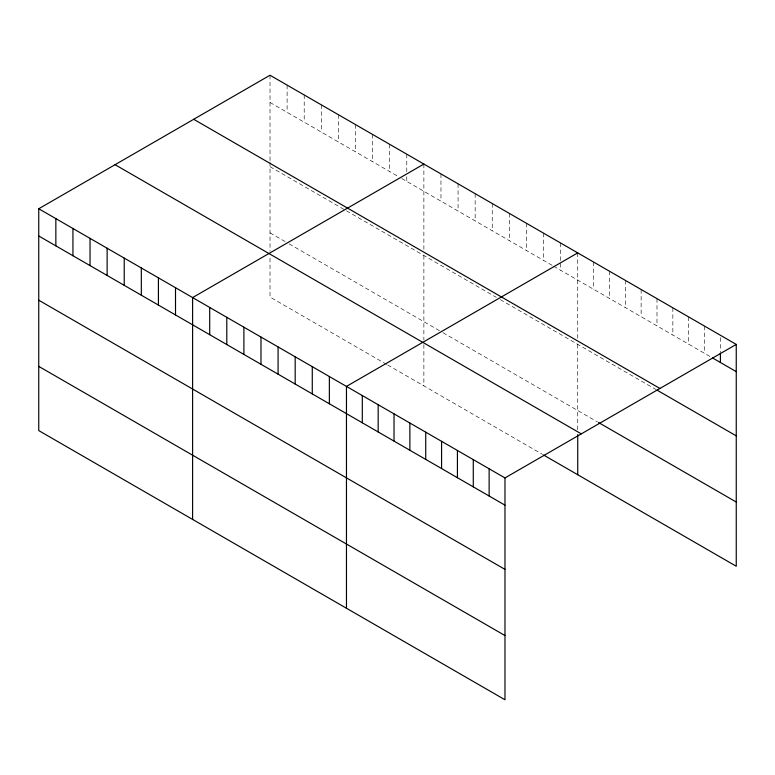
<?xml version="1.0" encoding="UTF-8"?>
<svg xmlns="http://www.w3.org/2000/svg" width="775" height="775" viewBox="0 0 775 775"><rect width="100%" height="100%" fill="white"/><g stroke="black" fill="none" stroke-linecap="round" stroke-linejoin="round"><path stroke-width="0.58" stroke-dasharray="3.88 2.91" d="M270.02 75.233L270.02 160.948M270.02 102.465L397.73 176.196M401.75 178.521L552.594 265.602M553.592 266.183L711.479 357.343M270.02 166.683L345.437 210.228M346.444 210.81L496.281 297.319M500.301 299.634L655.999 389.525M270.02 232.849L287.108 242.72M289.123 243.883L440.965 331.545M442.98 332.707L597.544 421.949M386.667 364.415L270.02 297.067L270.02 255.789M387.674 364.996L542.539 454.412M720.401 337.629L720.401 351.831M704.543 326.101L704.543 353.332M688.694 316.956L688.694 344.187M672.845 307.801L672.845 335.032M656.987 298.646L656.987 325.878M641.138 289.492L641.138 316.733M625.289 280.347L625.289 307.578M609.431 271.192L609.431 298.423M593.582 262.037L593.582 289.269M577.733 252.892L577.733 338.607M577.733 344.342L577.733 429.999M560.635 243.021L560.635 270.252M543.537 233.149L543.537 260.381M526.448 223.278L526.448 250.509M509.349 213.406L509.349 240.638M492.251 203.534L492.251 230.776M475.162 193.672L475.162 220.904M458.064 183.801L458.064 211.032M440.965 173.929L440.965 201.161M423.877 164.058L423.877 249.782M423.877 255.508L423.877 340.031M423.877 344.613L423.877 385.902M406.778 154.186L406.778 171.953M406.778 176.69L406.778 181.418M389.68 144.324L389.68 171.556M372.591 134.453L372.591 161.684M355.493 124.581L355.493 151.813M338.394 114.71L338.394 141.941M321.305 104.838L321.305 132.07M304.207 94.967L304.207 122.208M287.108 85.105L287.108 112.336M270.02 162.101L270.02 251.197"/><path stroke-width="1.16" d="M38.75 208.756L504.98 477.933L504.98 699.767L38.75 430.59L38.75 208.756L270.02 75.233L736.25 344.41L736.25 566.244L543.537 454.993M423.877 164.058L192.607 297.581L192.607 519.424M577.733 252.892L346.464 386.405L346.464 608.249M504.98 477.933L736.25 344.41M712.477 357.914L736.25 371.642M193.702 119.292L659.932 388.469M656.987 390.106L736.25 435.86M598.533 422.52L736.25 502.026M115.068 164.688L581.298 433.864M38.75 235.987L504.98 505.164M38.75 300.206L504.98 569.383M38.75 366.372L504.98 635.548M720.401 353.012L720.401 362.487M577.733 434.591L577.733 474.726M489.132 468.778L489.132 496.01M473.283 459.623L473.283 486.855M457.424 450.469L457.424 477.71M441.576 441.324L441.576 468.555M425.727 432.169L425.727 459.401M409.868 423.014L409.868 450.246M394.02 413.869L394.02 441.101M378.171 404.715L378.171 431.946M362.312 395.56L362.312 422.792M329.365 376.543L329.365 403.775M312.277 366.672L312.277 393.903M295.178 356.8L295.178 384.032M278.08 346.929L278.08 374.16M260.991 337.057L260.991 364.289M243.892 327.186L243.892 354.427M226.794 317.324L226.794 344.555M209.705 307.452L209.705 334.684M175.508 287.709L175.508 314.941M158.42 277.838L158.42 305.069M141.321 267.966L141.321 295.207M124.223 258.104L124.223 285.336M107.134 248.233L107.134 275.464M90.036 238.361L90.036 265.593M72.937 228.489L72.937 255.721M55.848 218.618L55.848 245.859"/></g></svg>
